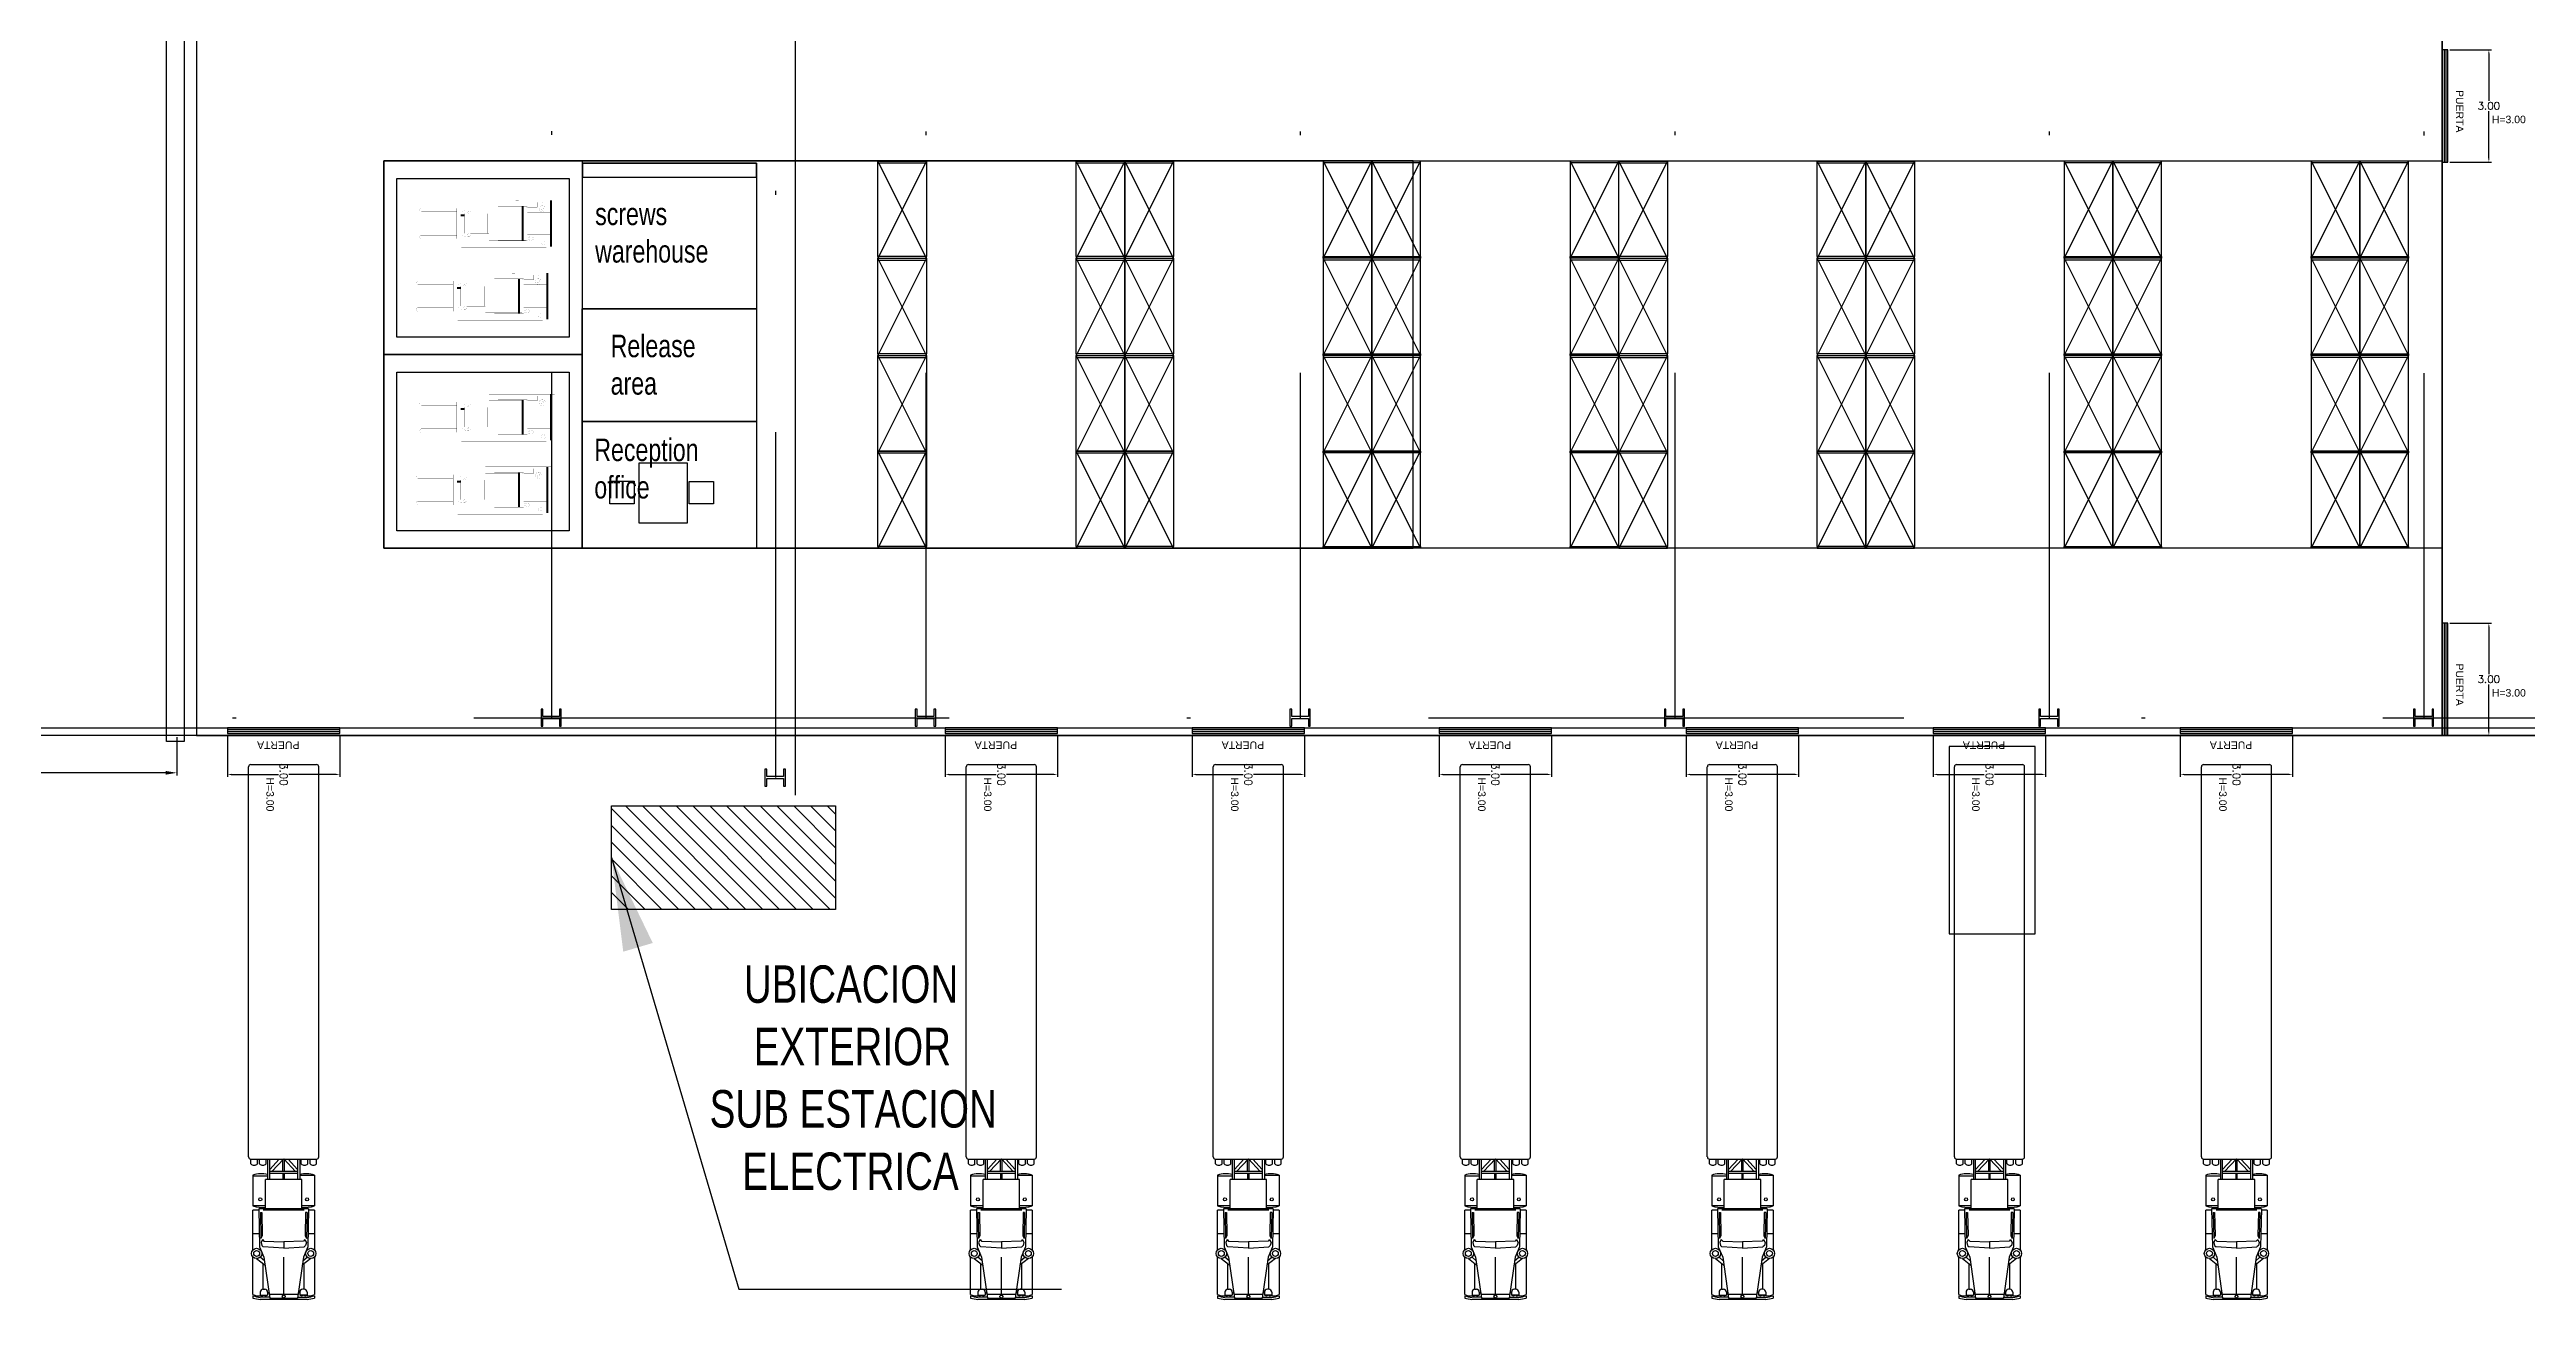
# Model space of a CAD drawing. Header units: millimetres. Extents: x -3 to 3438, y -2371 to 140.
# Drawn here: x 371.2 to 437.4, y 23.4 to 56.8 of the extents above; entities that cross this region are included whole.
import ezdxf

# ---------------------------------------------------------------- set-up
doc = ezdxf.new("R2010")
doc.units = ezdxf.units.MM
doc.linetypes.add('DASHDOT', pattern=[25.4, 12.7, -6.35, 0, -6.35])
doc.layers.get('0').update_dxf_attribs({"color": 3})
for name, color, linetype in [('1- 09', 2, 'Continuous'), ('1- 2', 223, 'Continuous'), ('1- muro de carga', 5, 'Continuous'), ('DIM GENERAL', 1, 'Continuous'), ('dim-75', 2, 'Continuous'), ('ejes', 140, 'DASHDOT')]:
    doc.layers.add(name, color=color, linetype=linetype)
doc.styles.add('ARRAY BASE$0$Standard', font='arial.ttf')
doc.styles.get("Standard").update_dxf_attribs({"font": 'arial.ttf'})
doc.styles.add('TEXTO GENERAL', font='swissc.ttf', dxfattribs={"width": 0.9, "height": 1})
doc.styles.add('TEXTOS', font='romans.shx')
doc.dimstyles.new('ARRAY BASE$0$ISO-25', dxfattribs={"dimtxt": 2.5, "dimasz": 2.5, "dimexe": 1.25, "dimexo": 0.625, "dimtad": 1, "dimtxsty": 'ARRAY BASE$0$Standard', "dimcen": 2.5, "dimadec": 0, "dimazin": 0, "dimtfac": 1, "dimtmove": 0, "dimatfit": 3, "dimfxl": 1, "dimarcsym": 0})
doc.dimstyles.new('DIM-75P', dxfattribs={"dimtxt": 0.3, "dimasz": 0.3, "dimexe": 0.0675, "dimexo": 0.0468, "dimgap": 0.0375, "dimtad": 0, "dimtih": 1, "dimtoh": 1, "dimzin": 0, "dimdsep": 46, "dimtxsty": 'TEXTOS', "dimcen": 0.3, "dimclrd": 1, "dimclre": 1, "dimclrt": 2, "dimadec": 0, "dimazin": 0, "dimtfac": 1, "dimtmove": 1, "dimatfit": 3, "dimldrblk": 'flecha', "dimfxl": 0.045, "dimtolj": 1, "dimtzin": 0, "dimlwd": -1, "dimlwe": -1, "dimarcsym": 0})

# ---------------------------------------------------------------- blocks, each defined once
blk = doc.blocks.new('*D23')
at = {"layer": 'Defpoints', "color": 0, "transparency": 16777216}
for p in [(364.636, 38.429), (374.644, 38.429), (374.644, 37.429)]:
    blk.add_point(p, dxfattribs=at)
at = {"layer": 'dim-75', "color": 1, "transparency": 16777216}
for p, q in [((364.636, 38.382), (364.636, 37.361)), ((374.644, 38.382), (374.644, 37.361)), ((364.936, 37.429), (369.024, 37.429)), ((374.344, 37.429), (370.256, 37.429))]:
    blk.add_line(p, q, dxfattribs=at)
for points in [[(364.936, 37.479), (364.936, 37.379), (364.636, 37.429)], [(374.344, 37.479), (374.344, 37.379), (374.644, 37.429)]]:
    blk.add_solid(points, dxfattribs=at)
at = {"layer": 'dim-75', "color": 2, "transparency": 16777216, "insert": (369.64, 37.429), "char_height": 0.3, "attachment_point": 5, "style": 'TEXTOS'}
blk.add_mtext('\\A1;10.00', dxfattribs=at)
blk = doc.blocks.new('flecha')
at = {"ltscale": 6}
for points in [[(-0.02, 0.03), (-0.11, 0.13), (-0.12, 0.05), (-0.12, 0.21)], [(-0.02, -0.03), (-0.11, -0.13), (-0.12, -0.05), (-0.12, -0.21)]]:
    blk.add_hatch(color=256, dxfattribs=at).paths.add_polyline_path(points)
for p, q in [((0.01, -0.02), (-0.14, 0.24)), ((0.01, 0.02), (-0.14, -0.24)), ((-0.13, 0.24), (-0.13, 0.03)), ((-0.13, 0.03), (-0.1, 0.12)), ((0, 0), (-0.1, 0.12)), ((0, 0), (-0.1, -0.12)), ((-0.13, -0.02), (-0.13, -0.24)), ((-0.13, -0.02), (-0.1, -0.12))]:
    blk.add_line(p, q, dxfattribs=at)
for points in [[(-0.02, 0.03), (-0.11, 0.13), (-0.12, 0.05), (-0.12, 0.21)], [(-0.02, -0.03), (-0.11, -0.13), (-0.12, -0.05), (-0.12, -0.21)]]:
    blk.add_lwpolyline(points, close=True, dxfattribs=at)
blk = doc.blocks.new('ARRAY BASE$0$MONTACARGA 1')
at = {"lineweight": 100, "const_width": 0.00187}
for points in [[(9782.598, 92.797), (9782.598, 92.835), (9780.327, 92.835), (9780.327, 92.535), (9781.063, 92.535)], [(9780.28, 92.589), (9780.28, 91.777)], [(9780.564, 92.452), (9781.063, 92.452)], [(9781.033, 92.449), (9781.033, 91.917)], [(9782.714, 92.486), (9782.091, 92.486), (9782.091, 91.88), (9782.714, 91.88)], [(9780.411, 91.97), (9780.308, 91.97)], [(9782.598, 91.57), (9782.598, 91.532), (9780.327, 91.532), (9780.327, 91.832), (9781.063, 91.832)], [(9780.564, 91.916), (9781.063, 91.916)], [(9782.149, 91.842), (9782.437, 91.842), (9782.437, 91.721), (9782.149, 91.721)]]:
    blk.add_lwpolyline(points, dxfattribs=at)
for points in [[(9782.817, 91.57), (9782.817, 92.796), (9781.064, 92.796), (9781.064, 91.57)], [(9782.088, 92.646), (9781.302, 92.646), (9781.302, 91.719), (9782.088, 91.719)], [(9781.777, 92.648), (9781.856, 92.648), (9781.856, 92.797), (9781.777, 92.797)], [(9782.087, 92.749), (9782.351, 92.749), (9782.351, 92.619), (9782.087, 92.619)], [(9782.422, 92.747), (9782.401, 92.705), (9782.354, 92.705), (9782.354, 92.652), (9782.437, 92.652), (9782.486, 92.747)], [(9781.777, 91.569), (9781.856, 91.569), (9781.856, 91.718), (9781.777, 91.718)]]:
    blk.add_lwpolyline(points, close=True, dxfattribs=at)
for points in [[(9782.512, 92.491, 0.325), (9782.57, 92.571, 0.414), (9782.486, 92.655, 0.414), (9782.402, 92.571, 0.414)], [(9780.511, 92.452, 0.413), (9780.533, 92.474, 0.415), (9780.511, 92.495, 0.414), (9780.489, 92.474, 0.414)], [(9782.502, 92.541, 0.275), (9782.52, 92.575, 0.381), (9782.482, 92.605, 0.381), (9782.452, 92.567, 0.381)], [(9780.489, 91.894, 0.414), (9780.511, 91.872, 0.414), (9780.533, 91.894, 0.414), (9780.511, 91.915, 0.414)], [(9782.181, 91.73, 0.414), (9782.233, 91.781, 0.414), (9782.181, 91.833, 0.414), (9782.13, 91.781, 0.414)], [(9782.523, 91.614, 0.414), (9782.573, 91.663, 0.414), (9782.523, 91.713, 0.414), (9782.473, 91.663, 0.414)]]:
    blk.add_lwpolyline(points, format="xyb", close=True, dxfattribs=at)
at = {"lineweight": 100}
for points in [[(9782.714, 92.796), (9782.714, 91.57)], [(9780.411, 92.396), (9780.308, 92.396)], [(9781.969, 91.719), (9781.969, 92.646)]]:
    blk.add_lwpolyline(points, dxfattribs=at)
for points in [[(9780.205, 92.589, 0.00187, 0.00187, 0), (9780.205, 91.777, 0.00187, 0.00187, 0), (9780.306, 91.777, 0.00187, 0.00187, 0), (9780.306, 92.589, 0.00187, 0.00187, 0), (9779.265, 92.589, 0.00187, 0.00187, 0.414), (9779.217, 92.542, 0.00187, 0.00187, 0.414), (9779.265, 92.494, 0.00187, 0.00187, 0), (9780.205, 92.494, 0, 0, 0)], [(9780.411, 92.445, 0.00187, 0.00187, 0), (9780.308, 92.445, 0.00187, 0.00187, 0), (9780.308, 92.347, 0.00187, 0.00187, 0), (9780.411, 92.347, 0, 0, 0)], [(9780.411, 91.921, 0.00187, 0.00187, 0), (9780.411, 92.445, 0.00187, 0.00187, 0), (9780.492, 92.445, 0.00187, 0.00187, 0), (9780.492, 91.921, 0.00187, 0.00187, 0), (9780.308, 91.921, 0.00187, 0.00187, 0), (9780.308, 92.018, 0.00187, 0.00187, 0), (9780.411, 92.018, 0, 0, 0)], [(9781.277, 92.577, 0.00187, 0.00187, 0), (9781.063, 92.577, 0.00187, 0.00187, 0), (9781.063, 92.627, 0.00187, 0.00187, 0), (9781.277, 92.627, 0, 0, 0), (9781.277, 91.738, 0, 0, 0)], [(9781.277, 91.788, 0.00187, 0.00187, 0), (9781.063, 91.788, 0.00187, 0.00187, 0), (9781.063, 91.738, 0.00187, 0.00187, 0), (9781.953, 91.738, 0.00187, 0.00187, 0), (9781.953, 92.627, 0.00187, 0.00187, 0), (9781.277, 92.627, 0, 0, 0)]]:
    blk.add_lwpolyline(points, format="xyseb", dxfattribs=at)
at = {"lineweight": 100, "const_width": 0.00187}
for points in [[(9780.331, 91.922), (9780.335, 91.879, 0.134), (9780.447, 91.832), (9780.54, 91.836, 0.259), (9780.564, 91.869), (9780.564, 92.502, 0.388), (9780.527, 92.535, 0.001), (9780.447, 92.535, 0.071), (9780.415, 92.531, 0.105), (9780.331, 92.485), (9780.331, 92.445)], [(9781.968, 92.626), (9782.042, 92.626, -0.413), (9782.065, 92.599, -0.362), (9782.042, 92.58), (9781.968, 92.58)], [(9780.203, 91.871), (9779.262, 91.871, 0.414214), (9779.215, 91.824, 0.414), (9779.262, 91.777), (9780.203, 91.777)], [(9781.968, 91.785), (9782.042, 91.785, -0.412), (9782.065, 91.757, -0.362), (9782.042, 91.738), (9781.968, 91.738)], [(9782.145, 91.838, 0.256), (9782.114, 91.777, 0.256), (9782.149, 91.723)], [(9782.222, 91.728, 0.233), (9782.248, 91.785, 0.238), (9782.218, 91.837)]]:
    blk.add_lwpolyline(points, format="xyb", dxfattribs=at)
blk = doc.blocks.new('ARRAY BASE$0$Rack madera')
for p, q in [((0.002, 0.002), (0.002, 1.302)), ((0.002, 1.302), (0.052, 1.302)), ((2.602, 1.302), (0.002, 0.002)), ((0.002, 1.302), (2.602, 0.002)), ((2.552, 1.302), (0.052, 1.302)), ((0.052, 1.302), (0.052, 0.002)), ((2.552, 0.002), (2.552, 1.302)), ((2.602, 1.302), (2.552, 1.302)), ((2.602, 0.002), (2.602, 1.302)), ((0.052, 0.002), (0.002, 0.002)), ((0.052, 0.002), (2.552, 0.002)), ((2.552, 0.002), (2.602, 0.002))]:
    blk.add_line(p, q)
blk = doc.blocks.new('ARRAY BASE$0$TRAILER')
for p, q in [((3139.685, 2347.595), (3139.685, 2358.025)), ((3139.744, 2358.083), (3141.501, 2358.083)), ((3141.56, 2347.595), (3141.56, 2358.025)), ((3139.744, 2347.537), (3141.501, 2347.537)), ((3139.744, 2347.411), (3139.744, 2347.537)), ((3139.919, 2347.411), (3139.919, 2347.537)), ((3139.978, 2347.411), (3139.978, 2347.537)), ((3140.154, 2347.411), (3140.154, 2347.537)), ((3140.193, 2347.537), (3140.193, 2346.99)), ((3140.251, 2346.99), (3140.251, 2347.537)), ((3140.251, 2347.262), (3140.506, 2347.537)), ((3140.305, 2347.205), (3140.623, 2347.548)), ((3140.603, 2347.205), (3140.603, 2347.527)), ((3140.623, 2347.548), (3140.94, 2347.205)), ((3140.642, 2347.205), (3140.642, 2347.527)), ((3140.739, 2347.537), (3140.994, 2347.262)), ((3140.994, 2347.537), (3140.994, 2346.99)), ((3141.052, 2347.537), (3141.052, 2346.99)), ((3141.091, 2347.411), (3141.091, 2347.537)), ((3141.267, 2347.411), (3141.267, 2347.537)), ((3141.326, 2347.411), (3141.326, 2347.537)), ((3141.501, 2347.411), (3141.501, 2347.537)), ((3139.802, 2347.107), (3139.802, 2346.287)), ((3139.802, 2347.088), (3140.193, 2347.088)), ((3140.134, 2346.209), (3140.134, 2346.99)), ((3141.111, 2346.99), (3140.134, 2346.99)), ((3140.994, 2347.205), (3140.251, 2347.205)), ((3140.251, 2347.166), (3140.994, 2347.166)), ((3140.603, 2347.166), (3140.603, 2346.99)), ((3140.642, 2346.99), (3140.642, 2347.166)), ((3141.052, 2347.107), (3141.443, 2347.107)), ((3141.111, 2346.209), (3141.111, 2346.99)), ((3141.443, 2347.107), (3141.443, 2346.287)), ((3140.134, 2346.287), (3139.802, 2346.287)), ((3139.958, 2346.17), (3139.802, 2346.17)), ((3139.802, 2345.113), (3139.802, 2346.17)), ((3141.287, 2346.209), (3139.958, 2346.209)), ((3139.958, 2346.209), (3139.978, 2345.193)), ((3139.999, 2346.111), (3140.013, 2345.419)), ((3139.999, 2346.111), (3140.038, 2346.111)), ((3140.038, 2346.111), (3140.05, 2345.494)), ((3141.169, 2346.17), (3140.076, 2346.17)), ((3141.443, 2346.287), (3141.111, 2346.287)), ((3141.207, 2346.111), (3141.195, 2345.494)), ((3141.246, 2346.111), (3141.207, 2346.111)), ((3141.246, 2346.111), (3141.232, 2345.419)), ((3141.287, 2346.209), (3141.267, 2345.193)), ((3141.443, 2346.17), (3141.287, 2346.17)), ((3141.443, 2346.17), (3141.443, 2345.113)), ((3139.958, 2345.545), (3139.802, 2345.545)), ((3140.05, 2345.494), (3140.013, 2345.419)), ((3140.056, 2345.388), (3140.017, 2345.31)), ((3140.017, 2345.31), (3140.037, 2345.232)), ((3140.056, 2345.388), (3140.095, 2345.349)), ((3140.095, 2345.349), (3140.623, 2345.33)), ((3141.15, 2345.349), (3140.623, 2345.33)), ((3140.623, 2345.33), (3140.623, 2345.154)), ((3140.623, 2345.33), (3140.623, 2345.154)), ((3141.189, 2345.388), (3141.15, 2345.349)), ((3141.189, 2345.388), (3141.228, 2345.31)), ((3141.195, 2345.494), (3141.232, 2345.419)), ((3141.228, 2345.31), (3141.208, 2345.232)), ((3141.443, 2345.545), (3141.287, 2345.545)), ((3139.802, 2343.924), (3139.802, 2344.922)), ((3139.9, 2344.881), (3140.126, 2344.707)), ((3139.978, 2345.193), (3140.095, 2344.92)), ((3140.109, 2344.824), (3139.998, 2344.92)), ((3140.037, 2345.232), (3140.076, 2345.193)), ((3140.623, 2345.154), (3140.076, 2345.193)), ((3140.076, 2344.06), (3140.076, 2344.744)), ((3140.095, 2344.92), (3140.251, 2343.826)), ((3140.623, 2345.154), (3141.169, 2345.193)), ((3140.623, 2343.924), (3140.623, 2344.92)), ((3141.15, 2344.92), (3140.994, 2343.826)), ((3141.345, 2344.881), (3141.12, 2344.707)), ((3141.136, 2344.824), (3141.248, 2344.92)), ((3141.267, 2345.193), (3141.15, 2344.92)), ((3141.208, 2345.232), (3141.169, 2345.193)), ((3141.169, 2344.06), (3141.169, 2344.744)), ((3141.443, 2344.922), (3141.443, 2343.924)), ((3139.998, 2343.982), (3139.998, 2343.904)), ((3140.076, 2344.06), (3140.115, 2344.06)), ((3140.193, 2343.982), (3140.193, 2343.904)), ((3140.193, 2343.963), (3140.229, 2343.963)), ((3141.052, 2343.963), (3141.016, 2343.963)), ((3141.052, 2343.982), (3141.052, 2343.904)), ((3141.169, 2344.06), (3141.13, 2344.06)), ((3141.248, 2343.982), (3141.248, 2343.904)), ((3139.802, 2343.884), (3139.802, 2343.826)), ((3139.998, 2343.904), (3140.193, 2343.904)), ((3140.248, 2343.845), (3139.998, 2343.845)), ((3141.248, 2343.787), (3139.998, 2343.787)), ((3141.009, 2343.924), (3140.236, 2343.924)), ((3140.251, 2343.826), (3140.994, 2343.826)), ((3140.997, 2343.845), (3141.248, 2343.845)), ((3141.248, 2343.904), (3141.052, 2343.904)), ((3141.443, 2343.884), (3141.443, 2343.826))]:
    blk.add_line(p, q)
for centre, radius in [((3139.998, 2346.463), 0.0391), ((3141.248, 2346.463), 0.0391), ((3139.9, 2345.017), 0.137), ((3139.9, 2345.017), 0.0781), ((3141.345, 2345.017), 0.137), ((3141.345, 2345.017), 0.0781), ((3140.623, 2343.865), 0.0391)]:
    blk.add_circle(centre, radius)
for centre, radius, start, end in [((3139.744, 2358.025), 0.0586, 90, 180), ((3141.501, 2358.025), 0.0586, 0, 90), ((3139.744, 2347.595), 0.0586, 180, 270), ((3139.832, 2347.491), 0.118, 222.07502, 317.92498), ((3140.066, 2347.491), 0.118, 222.07502, 317.92498), ((3141.179, 2347.491), 0.118, 222.07502, 317.92498), ((3141.414, 2347.491), 0.118, 222.07502, 317.92498), ((3141.501, 2347.595), 0.0586, 270, 0), ((3140.037, 2346.424), 0.723, 77.51311, 108.92464), ((3141.208, 2346.424), 0.723, 71.07536, 102.48689), ((3140.037, 2346.97), 0.723, 251.07536, 277.76643), ((3141.208, 2346.97), 0.723, 262.23357, 288.92464), ((3140.076, 2343.982), 0.0781, 90, 180), ((3140.115, 2343.982), 0.0781, 0, 90), ((3141.13, 2343.982), 0.0781, 90, 180), ((3141.169, 2343.982), 0.0781, 0, 90), ((3139.939, 2344.143), 0.259, 238.10921, 283.0861), ((3140.144, 2345.086), 1.249, 254.11615, 263.26399), ((3140.144, 2345.027), 1.249, 254.11615, 263.26399), ((3140.046, 2343.933), 0.0488, 216.8699, 323.1301), ((3140.144, 2343.933), 0.0488, 216.8699, 323.1301), ((3141.101, 2343.933), 0.0488, 216.8699, 323.1301), ((3141.199, 2343.933), 0.0488, 216.8699, 323.1301), ((3141.306, 2344.143), 0.259, 256.9139, 301.89079), ((3141.101, 2345.086), 1.249, 276.73601, 285.88385), ((3141.101, 2345.027), 1.249, 276.73601, 285.88385)]:
    blk.add_arc(centre, radius, start, end)
blk = doc.blocks.new('*D188')
at = {"layer": 'Defpoints', "color": 0, "ltscale": 0.01, "transparency": 16777216}
for p in [(1.5, 1.243), (-1.5, 0.15), (1.5, 0.15)]:
    blk.add_point(p, dxfattribs=at)
at = {"layer": 'DIM GENERAL', "color": 1, "ltscale": 0.01, "transparency": 16777216}
for p, q in [((-1.5, 0.197), (-1.5, 1.31)), ((-1.4, 1.243), (-0.138, 1.243)), ((1.4, 1.243), (0.137, 1.243)), ((1.5, 0.197), (1.5, 1.31))]:
    blk.add_line(p, q, dxfattribs=at)
for points in [[(-1.4, 1.226), (-1.4, 1.26), (-1.5, 1.243)], [(1.4, 1.226), (1.4, 1.26), (1.5, 1.243)]]:
    blk.add_solid(points, dxfattribs=at)
at = {"layer": 'DIM GENERAL', "color": 2, "ltscale": 0.01, "transparency": 16777216, "insert": (0, 1.243), "char_height": 0.2, "attachment_point": 5, "rotation": 90, "style": 'TEXTOS'}
blk.add_mtext('\\A1;3.00', dxfattribs=at)
blk = doc.blocks.new('ARRAY BASE$0$PUERTA TRANSICION')
at = {"color": 1}
for points in [[(-1.5, 0), (1.5, 0), (1.5, 0.15), (-1.5, 0.15)], [(1.5, 0.05), (1.5, 0.1), (-1.5, 0.1), (-1.5, 0.05)]]:
    blk.add_lwpolyline(points, close=True, dxfattribs=at)
at = {"color": 2, "ltscale": 0.01, "insert": (0.263, 1.323), "char_height": 0.2, "attachment_point": 1, "rotation": 90}
blk.add_mtext_dynamic_manual_height_columns('H=3.00', width=0.44515, gutter_width=12.5, heights=[0], dxfattribs=at)
at = {"insert": (-0.529, 0.563), "char_height": 0.2, "attachment_point": 1, "style": 'ARRAY BASE$0$Standard'}
blk.add_mtext_dynamic_manual_height_columns('\\pi0.1067;PUERTA', width=1.32555, gutter_width=13.918, heights=[0.278], dxfattribs=at)
at = {"layer": 'DIM GENERAL', "ltscale": 0.01}
dim = blk.add_linear_dim(base=(1.5, 1.243), p1=(-1.5, 0.15), p2=(1.5, 0.15), angle=180, dimstyle='DIM-75P', dxfattribs=at)
dim.commit()
dim.dimension.update_dxf_attribs({"geometry": '*D188', "text_midpoint": (0, 1.243)})

msp = doc.modelspace()

# ---------------------------------------------------------------- hatches: boundary and pattern name
h = msp.add_hatch()
h.set_pattern_fill('ANSI31', color=256, scale=0.1, angle=-90)
h.set_pattern_definition([(315, (386.25662, 33.77945), (0.224506, 0.224506), [])])
h.paths.add_polyline_path([(386.257, 33.779), (386.257, 36.545), (392.243, 36.545), (392.243, 33.779)])

# ---------------------------------------------------------------- linework, layer by layer
for p, q in [((435.171, 118.429), (435.171, 38.429)), ((435.171, 118.429), (435.171, 38.429)), ((390.134, 43.624), (390.134, 43.424)), ((375.171, 38.429), (477.671, 38.429))]:
    msp.add_line(p, q)
for points in [[(374.366, 118.207), (374.839, 118.207), (374.839, 38.265), (374.366, 38.265)], [(375.171, 38.429), (435.171, 38.429), (435.171, 118.429), (375.171, 118.429)], [(435.171, 43.429), (380.171, 43.429), (380.171, 53.779), (435.171, 53.779)], [(385.471, 48.604), (380.171, 48.604), (380.171, 53.779), (385.471, 53.779)], [(380.171, 43.429), (407.671, 43.429), (407.671, 53.779), (380.171, 53.779)], [(390.134, 49.832), (385.484, 49.832), (385.484, 53.724), (390.134, 53.724)], [(390.134, 53.724), (385.486, 53.724), (385.486, 53.348), (390.134, 53.348)], [(390.134, 46.816), (385.471, 46.816), (385.471, 49.832), (390.134, 49.832)], [(380.171, 48.604), (385.471, 48.604), (385.471, 43.429), (380.171, 43.429)], [(390.134, 43.429), (385.471, 43.429), (385.471, 46.816), (390.134, 46.816)], [(386.985, 44.105), (388.285, 44.105), (388.285, 45.705), (386.985, 45.705)], [(386.214, 45.22), (386.864, 45.22), (386.864, 44.62), (386.214, 44.62)], [(388.986, 44.613), (388.336, 44.613), (388.336, 45.213), (388.986, 45.213)], [(386.257, 33.779), (386.257, 36.545), (392.243, 36.545), (392.243, 33.779)]]:
    msp.add_lwpolyline(points, close=True)
for points in [[(380.171, 118.429), (380.171, 118.429), (375.171, 118.429), (375.171, 38.429)], [(396.162, 116.827), (396.162, 116.827), (391.162, 116.827), (391.162, 36.827)], [(375.171, 38.429), (435.171, 38.429), (435.171, 43.429), (380.171, 43.429), (380.171, 53.31)], [(380.518, 53.31), (385.124, 53.31), (385.124, 49.072), (380.518, 49.072), (380.518, 53.31)], [(380.518, 48.135), (385.124, 48.135), (385.124, 43.897), (380.518, 43.897), (380.518, 48.135)]]:
    msp.add_lwpolyline(points)
at = {"layer": '1- 09', "lineweight": 25}
msp.add_lwpolyline([(424.295, 33.128), (424.295, 38.136), (421.996, 38.136), (421.996, 33.128), (424.295, 33.128)], dxfattribs=at)
at = {"layer": '1- 2', "lineweight": 25}
for points in [[(384.871, 38.93), (384.421, 38.93), (384.421, 39.128), (384.374, 39.128), (384.374, 38.677), (384.421, 38.677), (384.421, 38.883), (384.871, 38.883), (384.871, 38.677), (384.911, 38.677), (384.911, 39.128), (384.871, 39.128), (384.871, 38.93)], [(384.871, 38.93), (384.421, 38.93), (384.421, 39.128), (384.374, 39.128), (384.374, 38.677), (384.421, 38.677), (384.421, 38.883), (384.871, 38.883), (384.871, 38.677), (384.911, 38.677), (384.911, 39.128), (384.871, 39.128), (384.871, 38.93)], [(394.871, 38.93), (394.421, 38.93), (394.421, 39.128), (394.374, 39.128), (394.374, 38.677), (394.421, 38.677), (394.421, 38.883), (394.871, 38.883), (394.871, 38.677), (394.919, 38.677), (394.919, 39.128), (394.871, 39.128), (394.871, 38.93)], [(394.871, 38.93), (394.421, 38.93), (394.421, 39.128), (394.374, 39.128), (394.374, 38.677), (394.421, 38.677), (394.421, 38.883), (394.871, 38.883), (394.871, 38.677), (394.919, 38.677), (394.919, 39.128), (394.871, 39.128), (394.871, 38.93)], [(404.879, 38.93), (404.429, 38.93), (404.429, 39.128), (404.381, 39.128), (404.381, 38.677), (404.429, 38.677), (404.429, 38.883), (404.879, 38.883), (404.879, 38.677), (404.926, 38.677), (404.926, 39.128), (404.879, 39.128), (404.879, 38.93)], [(404.879, 38.93), (404.429, 38.93), (404.429, 39.128), (404.381, 39.128), (404.381, 38.677), (404.429, 38.677), (404.429, 38.883), (404.879, 38.883), (404.879, 38.677), (404.926, 38.677), (404.926, 39.128), (404.879, 39.128), (404.879, 38.93)], [(414.879, 38.93), (414.429, 38.93), (414.429, 39.128), (414.389, 39.128), (414.389, 38.677), (414.429, 38.677), (414.429, 38.883), (414.879, 38.883), (414.879, 38.677), (414.926, 38.677), (414.926, 39.128), (414.879, 39.128), (414.879, 38.93)], [(414.879, 38.93), (414.429, 38.93), (414.429, 39.128), (414.389, 39.128), (414.389, 38.677), (414.429, 38.677), (414.429, 38.883), (414.879, 38.883), (414.879, 38.677), (414.926, 38.677), (414.926, 39.128), (414.879, 39.128), (414.879, 38.93)], [(424.887, 38.93), (424.437, 38.93), (424.437, 39.128), (424.389, 39.128), (424.389, 38.677), (424.437, 38.677), (424.437, 38.883), (424.887, 38.883), (424.887, 38.677), (424.934, 38.677), (424.934, 39.128), (424.887, 39.128), (424.887, 38.93)], [(424.887, 38.93), (424.437, 38.93), (424.437, 39.128), (424.389, 39.128), (424.389, 38.677), (424.437, 38.677), (424.437, 38.883), (424.887, 38.883), (424.887, 38.677), (424.934, 38.677), (424.934, 39.128), (424.887, 39.128), (424.887, 38.93)], [(434.895, 38.93), (434.445, 38.93), (434.445, 39.128), (434.397, 39.128), (434.397, 38.677), (434.445, 38.677), (434.445, 38.883), (434.895, 38.883), (434.895, 38.677), (434.934, 38.677), (434.934, 39.128), (434.895, 39.128), (434.895, 38.93)], [(434.895, 38.93), (434.445, 38.93), (434.445, 39.128), (434.397, 39.128), (434.397, 38.677), (434.445, 38.677), (434.445, 38.883), (434.895, 38.883), (434.895, 38.677), (434.934, 38.677), (434.934, 39.128), (434.895, 39.128), (434.895, 38.93)], [(390.854, 37.329), (390.403, 37.329), (390.403, 37.526), (390.356, 37.526), (390.356, 37.076), (390.403, 37.076), (390.403, 37.281), (390.854, 37.281), (390.854, 37.076), (390.901, 37.076), (390.901, 37.526), (390.854, 37.526), (390.854, 37.329)], [(390.854, 37.329), (390.403, 37.329), (390.403, 37.526), (390.356, 37.526), (390.356, 37.076), (390.403, 37.076), (390.403, 37.281), (390.854, 37.281), (390.854, 37.076), (390.901, 37.076), (390.901, 37.526), (390.854, 37.526), (390.854, 37.329)]]:
    msp.add_lwpolyline(points, dxfattribs=at)
at = {"layer": '1- muro de carga', "lineweight": 25}
msp.add_lwpolyline([(314.089, 38.429), (314.089, 118.429), (455.171, 118.429), (476.656, 38.429)], close=True, dxfattribs=at)
msp.add_lwpolyline([(320.179, 38.626), (314.287, 38.626), (314.287, 118.231), (455.012, 118.231), (476.395, 38.626), (321.38, 38.626)], dxfattribs=at)
at = {"layer": 'ejes'}
for p, q in [((384.652, 124.629), (384.652, 38.902)), ((394.652, 124.621), (394.652, 38.902)), ((404.659, 124.621), (404.659, 38.902)), ((414.667, 124.621), (414.667, 38.902)), ((424.667, 124.621), (424.667, 38.902)), ((434.675, 124.613), (434.675, 38.902)), ((390.634, 123.028), (390.634, 37.301)), ((306.08, 38.902), (476.538, 38.902))]:
    msp.add_line(p, q, dxfattribs=at)

# ---------------------------------------------------------------- block references
for p, rotation in [((435.171, 55.252), 270), ((435.171, 39.929), 270), ((377.499, 38.629), 180), ((396.671, 38.629), 180), ((403.271, 38.629), 180), ((409.871, 38.629), 180), ((416.471, 38.629), 180), ((423.071, 38.629), 180), ((429.671, 38.629), 180)]:
    msp.add_blockref('ARRAY BASE$0$PUERTA TRANSICION', p, dxfattribs=dict(rotation=rotation))
at = {"lineweight": 211, "xscale": -1, "rotation": 270}
for p in [(393.37, 51.176), (398.67, 51.176), (399.97, 51.176), (413.17, 51.176), (418.47, 51.176), (419.77, 51.176), (393.37, 48.576), (398.67, 48.576), (399.97, 48.576), (413.17, 48.576), (418.47, 48.576), (419.77, 48.576), (393.37, 45.976), (398.67, 45.976), (399.97, 45.976), (413.17, 45.976), (418.47, 45.976), (419.77, 45.976), (393.37, 43.426), (398.67, 43.426), (399.97, 43.426), (413.17, 43.426), (418.47, 43.426), (419.77, 43.426)]:
    msp.add_blockref('ARRAY BASE$0$Rack madera', p, dxfattribs=at)
at = {"lineweight": 211, "rotation": 90}
for p in [(406.573, 51.176), (407.873, 51.176), (413.173, 51.176), (426.373, 51.176), (427.673, 51.176), (432.973, 51.176), (434.273, 51.176), (406.573, 48.576), (407.873, 48.576), (413.173, 48.576), (426.373, 48.576), (427.673, 48.576), (432.973, 48.576), (434.273, 48.576), (406.573, 45.976), (407.873, 45.976), (413.173, 45.976), (426.373, 45.976), (427.673, 45.976), (432.973, 45.976), (434.273, 45.976), (406.573, 43.426), (407.873, 43.426), (413.173, 43.426), (426.373, 43.426), (427.673, 43.426), (432.973, 43.426), (434.273, 43.426)]:
    msp.add_blockref('ARRAY BASE$0$Rack madera', p, dxfattribs=at)
for name, p in [('ARRAY BASE$0$MONTACARGA 1', (-9398.081, -40.074)), ('ARRAY BASE$0$MONTACARGA 1', (-9398.179, -42.016)), ('ARRAY BASE$0$MONTACARGA 1', (-9398.081, -45.249)), ('ARRAY BASE$0$MONTACARGA 1', (-9398.179, -47.191)), ('ARRAY BASE$0$TRAILER', (-2763.124, -2320.433)), ('ARRAY BASE$0$TRAILER', (-2743.951, -2320.433)), ('ARRAY BASE$0$TRAILER', (-2737.351, -2320.433)), ('ARRAY BASE$0$TRAILER', (-2730.751, -2320.433)), ('ARRAY BASE$0$TRAILER', (-2724.151, -2320.433)), ('ARRAY BASE$0$TRAILER', (-2717.551, -2320.433)), ('ARRAY BASE$0$TRAILER', (-2710.951, -2320.433))]:
    msp.add_blockref(name, p)

# ---------------------------------------------------------------- texts
at = {"attachment_point": 1, "style": 'TEXTO GENERAL'}
for s, width, gutter_width, heights, insert, char_height in [('screws warehouse', 0.6, 12.5, [4.341], (385.82, 52.665), 0.6), ('Release area', 0.6, 12.5, [4.341], (386.234, 49.136), 0.6), ('Reception\\P office', 0.6, 12.5, [4.341], (385.797, 46.36), 0.6), ('\\pi1.4125;UBICACION \\P\\pi1.6758;EXTERIOR\\P\\pi0.49675;SUB ESTACION \\P\\pi1.3669;ELECTRICA', 7.93403, 13.918, [10.045], (388.381, 32.282), 1)]:
    msp.add_mtext_dynamic_manual_height_columns(s, width=width, gutter_width=gutter_width, heights=heights, dxfattribs=dict(at, insert=insert, char_height=char_height))

# ---------------------------------------------------------------- dimensions: what is measured, and where the dimension line sits
at = {"layer": 'dim-75'}
dim = msp.add_linear_dim(base=(374.644, 37.429), p1=(364.636, 38.429), p2=(374.644, 38.429), text='10.00', dimstyle='DIM-75P', dxfattribs=at)
dim.commit()
dim.dimension.update_dxf_attribs({"geometry": '*D23', "text_midpoint": (369.64, 37.429)})

# ---------------------------------------------------------------- leaders
msp.add_leader([(386.257, 35.162), (389.661, 23.628), (398.275, 23.628)], dimstyle='ARRAY BASE$0$ISO-25')

doc.saveas('drawing.dxf')
